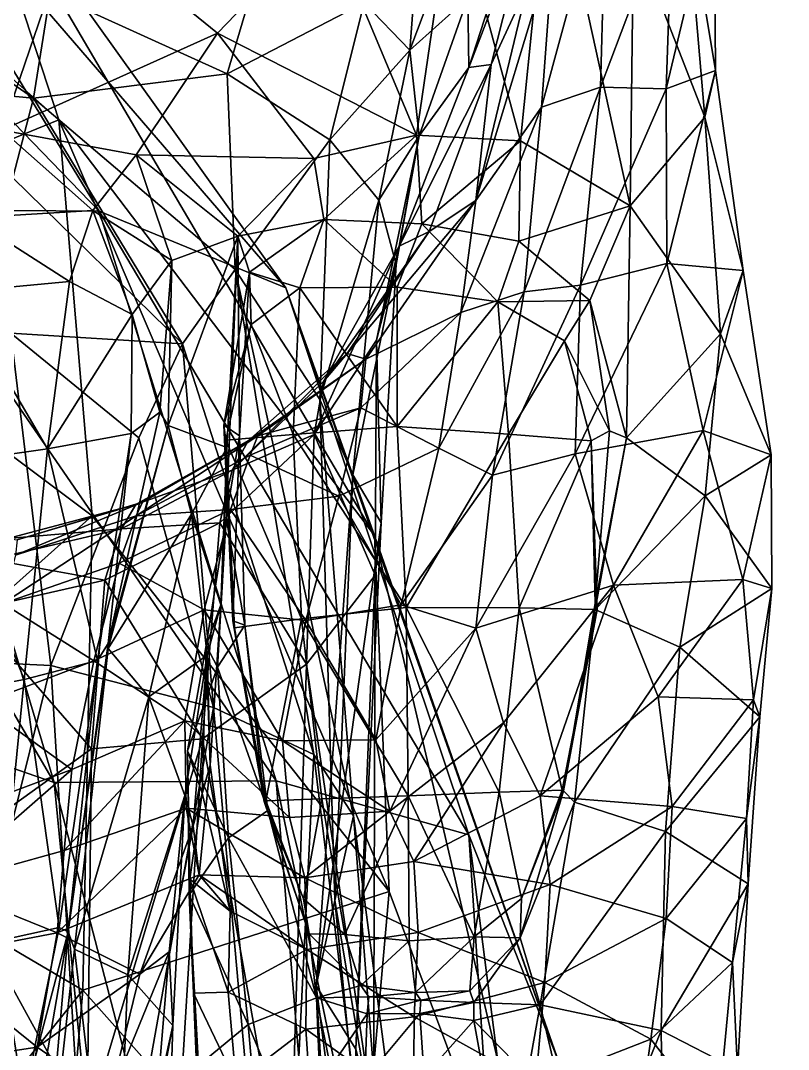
# Model space of a CAD drawing. Extents: x -76 to 76, y -20 to 79.
# Drawn here: x 4.61 to 6.332, y 9.809 to 12.114 of the extents above; entities that cross this region are included whole.
import ezdxf

# ---------------------------------------------------------------- set-up
doc = ezdxf.new("R2010")
doc.units = 0

msp = doc.modelspace()

# ---------------------------------------------------------------- linework, layer by layer
for points in [[(5.5015, 4.6628, 15.9428), (14.5979, 15.3396, 15.0549), (6.5255, 4.4391, 16.5001)], [(14.516, 15.2261, 15.678), (14.5979, 15.3396, 15.0549), (5.5015, 4.6628, 15.9428)], [(14.516, 15.2261, 15.678), (5.2328, 4.2839, 16.4915), (6.0051, 4.1148, 17.4842)], [(5.2328, 4.2839, 16.4915), (14.516, 15.2261, 15.678), (5.5015, 4.6628, 15.9428)], [(7.8867, 4.6127, 18.4768), (14.516, 15.2261, 15.678), (6.0051, 4.1148, 17.4842)], [(4.1353, 12.7555, 14.0405), (4.7867, 11.6867, 13.2646), (3.7264, 12.7841, 13.3779)], [(4.7867, 11.6867, 13.2646), (4.3019, 11.6909, 12.7872), (3.7264, 12.7841, 13.3779)], [(4.1353, 12.7555, 14.0405), (4.4946, 12.5074, 14.8461), (5.2051, 11.5149, 13.8989)], [(4.7867, 11.6867, 13.2646), (4.1353, 12.7555, 14.0405), (5.2051, 11.5149, 13.8989)], [(4.696, 11.8915, 15.8033), (4.4946, 12.5074, 14.8461), (3.8449, 12.6447, 16.4733)], [(4.696, 11.8915, 15.8033), (3.8449, 12.6447, 16.4733), (3.9784, 11.5983, 17.2399)], [(4.696, 11.8915, 15.8033), (5.4039, 10.9604, 14.8328), (4.4946, 12.5074, 14.8461)], [(5.4039, 10.9604, 14.8328), (5.2051, 11.5149, 13.8989), (4.4946, 12.5074, 14.8461)], [(5.5788, 12.4086, 0.2666), (5.7985, 12.5115, 0.397), (5.7312, 11.8448, 0.35)], [(5.7985, 12.5115, 0.397), (5.977, 11.6988, 0.4962), (5.7312, 11.8448, 0.35)], [(5.9841, 12.3087, 0.8799), (5.977, 11.6988, 0.4962), (5.7985, 12.5115, 0.397)], [(5.5137, 12.4531, 6.2016), (5.3806, 12.154, 6.383), (5.4829, 12.0477, 5.9059)], [(5.5988, 12.3558, 5.7877), (5.5137, 12.4531, 6.2016), (5.4829, 12.0477, 5.9059)], [(5.7777, 11.9204, 3.4922), (5.9235, 12.4558, 3.1557), (5.8049, 12.2835, 3.8063)], [(5.9235, 12.4558, 3.1557), (5.7777, 11.9204, 3.4922), (5.9104, 11.9649, 2.8816)], [(5.9235, 12.4558, 3.1557), (5.9104, 11.9649, 2.8816), (6.0726, 12.3947, 2.5719)], [(4.3969, 12.4169, 0.2616), (4.7319, 12.3456, 0.2793), (4.5692, 11.8684, 0.3577)], [(5.2963, 12.3398, 0.2697), (5.5788, 12.4086, 0.2666), (5.4978, 11.8574, 0.3351)], [(5.5788, 12.4086, 0.2666), (5.7312, 11.8448, 0.35), (5.4978, 11.8574, 0.3351)], [(6.1438, 11.8978, 1.082), (5.9841, 12.3087, 0.8799), (6.1004, 12.4131, 1.4718)], [(6.0573, 11.9611, 2.271), (6.1654, 12.4106, 2.0327), (6.0726, 12.3947, 2.5719)], [(6.1654, 12.4106, 2.0327), (6.0573, 11.9611, 2.271), (6.168, 12.0024, 1.6698)], [(6.1438, 11.8978, 1.082), (6.1004, 12.4131, 1.4718), (6.168, 12.0024, 1.6698)], [(6.1654, 12.4106, 2.0327), (6.168, 12.0024, 1.6698), (6.1004, 12.4131, 1.4718)], [(5.6655, 12.016, 4.6325), (5.7575, 12.3815, 4.8169), (5.6152, 12.0087, 4.9421)], [(5.7575, 12.3815, 4.8169), (5.7029, 12.2792, 5.0001), (5.6152, 12.0087, 4.9421)], [(5.6655, 12.016, 4.6325), (5.7467, 12.1919, 4.3758), (5.7575, 12.3815, 4.8169)], [(6.0573, 11.9611, 2.271), (6.0726, 12.3947, 2.5719), (5.9104, 11.9649, 2.8816)], [(4.7319, 12.3456, 0.2793), (5.0518, 12.086, 0.3341), (4.5692, 11.8684, 0.3577)], [(5.0518, 12.086, 0.3341), (4.7319, 12.3456, 0.2793), (5.2963, 12.3398, 0.2697)], [(5.0518, 12.086, 0.3341), (5.2963, 12.3398, 0.2697), (5.4978, 11.8574, 0.3351)], [(5.6128, 12.1648, 5.3475), (5.5988, 12.3558, 5.7877), (5.4829, 12.0477, 5.9059)], [(4.6763, 12.1753, 7.2957), (5.0736, 11.9947, 6.9144), (5.168, 12.3159, 6.8857)], [(5.3806, 12.154, 6.383), (5.168, 12.3159, 6.8857), (5.0736, 11.9947, 6.9144)], [(5.9841, 12.3087, 0.8799), (6.1438, 11.8978, 1.082), (5.977, 11.6988, 0.4962)], [(5.6128, 12.1648, 5.3475), (5.6152, 12.0087, 4.9421), (5.7029, 12.2792, 5.0001)], [(5.7777, 11.9204, 3.4922), (5.8049, 12.2835, 3.8063), (5.6306, 11.7111, 4.1198)], [(5.7467, 12.1919, 4.3758), (5.6306, 11.7111, 4.1198), (5.8049, 12.2835, 3.8063)], [(4.1984, 12.2455, 7.4677), (4.178, 11.9827, 7.5447), (4.639, 11.9406, 7.3735)], [(4.6763, 12.1753, 7.2957), (4.1984, 12.2455, 7.4677), (4.639, 11.9406, 7.3735)], [(4.6763, 12.1753, 7.2957), (4.639, 11.9406, 7.3735), (5.0736, 11.9947, 6.9144)], [(5.7467, 12.1919, 4.3758), (5.6655, 12.016, 4.6325), (5.6306, 11.7111, 4.1198)], [(5.3033, 11.847, 6.4456), (5.3806, 12.154, 6.383), (5.0736, 11.9947, 6.9144)], [(5.3806, 12.154, 6.383), (5.3033, 11.847, 6.4456), (5.4829, 12.0477, 5.9059)], [(5.5039, 11.8557, 5.4019), (5.6128, 12.1648, 5.3475), (5.4829, 12.0477, 5.9059)], [(5.6128, 12.1648, 5.3475), (5.5039, 11.8557, 5.4019), (5.6152, 12.0087, 4.9421)], [(5.0518, 12.086, 0.3341), (4.8692, 11.8135, 0.3826), (4.5692, 11.8684, 0.3577)], [(5.0518, 12.086, 0.3341), (5.2675, 11.8047, 0.3607), (4.8692, 11.8135, 0.3826)], [(5.2675, 11.8047, 0.3607), (5.0518, 12.086, 0.3341), (5.4978, 11.8574, 0.3351)], [(5.3033, 11.847, 6.4456), (5.4136, 11.7115, 5.9448), (5.4829, 12.0477, 5.9059)], [(5.5039, 11.8557, 5.4019), (5.4829, 12.0477, 5.9059), (5.4136, 11.7115, 5.9448)], [(5.6655, 12.016, 4.6325), (5.6152, 12.0087, 4.9421), (5.4592, 11.6089, 4.8632)], [(5.5264, 11.6418, 4.4851), (5.6655, 12.016, 4.6325), (5.4592, 11.6089, 4.8632)], [(5.6655, 12.016, 4.6325), (5.5264, 11.6418, 4.4851), (5.6306, 11.7111, 4.1198)], [(4.639, 11.9406, 7.3735), (5.0916, 11.5567, 6.9689), (5.0736, 11.9947, 6.9144)], [(5.3033, 11.847, 6.4456), (5.0736, 11.9947, 6.9144), (5.0916, 11.5567, 6.9689)], [(5.5039, 11.8557, 5.4019), (5.4592, 11.6089, 4.8632), (5.6152, 12.0087, 4.9421)], [(6.0573, 11.9611, 2.271), (6.059, 11.5697, 1.9714), (6.168, 12.0024, 1.6698)], [(6.2304, 11.5538, 1.3592), (6.168, 12.0024, 1.6698), (6.059, 11.5697, 1.9714)], [(6.2304, 11.5538, 1.3592), (6.1438, 11.8978, 1.082), (6.168, 12.0024, 1.6698)], [(4.5928, 11.762, 7.517), (4.639, 11.9406, 7.3735), (4.178, 11.9827, 7.5447)], [(5.7777, 11.9204, 3.4922), (5.7393, 11.5066, 3.1871), (5.9104, 11.9649, 2.8816)], [(5.8653, 11.5215, 2.5844), (5.9104, 11.9649, 2.8816), (5.7393, 11.5066, 3.1871)], [(5.8653, 11.5215, 2.5844), (6.0573, 11.9611, 2.271), (5.9104, 11.9649, 2.8816)], [(6.0573, 11.9611, 2.271), (5.8653, 11.5215, 2.5844), (6.059, 11.5697, 1.9714)], [(4.5928, 11.762, 7.517), (4.9734, 11.3896, 7.2877), (4.639, 11.9406, 7.3735)], [(4.9734, 11.3896, 7.2877), (5.0916, 11.5567, 6.9689), (4.639, 11.9406, 7.3735)], [(5.7777, 11.9204, 3.4922), (5.597, 11.4603, 3.7013), (5.7393, 11.5066, 3.1871)], [(5.597, 11.4603, 3.7013), (5.7777, 11.9204, 3.4922), (5.6306, 11.7111, 4.1198)], [(6.1438, 11.8978, 1.082), (6.1791, 11.4124, 0.816), (5.977, 11.6988, 0.4962)], [(6.1438, 11.8978, 1.082), (6.2304, 11.5538, 1.3592), (6.1791, 11.4124, 0.816)], [(4.7707, 11.004, 16.619), (4.696, 11.8915, 15.8033), (3.9784, 11.5983, 17.2399)], [(4.696, 11.8915, 15.8033), (4.7707, 11.004, 16.619), (5.4365, 10.1622, 15.719)], [(5.4039, 10.9604, 14.8328), (4.696, 11.8915, 15.8033), (5.4365, 10.1622, 15.719)], [(4.7726, 11.6884, 0.3376), (4.4963, 11.6718, 0.3141), (4.5692, 11.8684, 0.3577)], [(4.8692, 11.8135, 0.3826), (4.7726, 11.6884, 0.3376), (4.5692, 11.8684, 0.3577)], [(5.2901, 11.6681, 0.2938), (5.2675, 11.8047, 0.3607), (5.4978, 11.8574, 0.3351)], [(5.5098, 11.6585, 0.2771), (5.2901, 11.6681, 0.2938), (5.4978, 11.8574, 0.3351)], [(5.4525, 11.5673, 5.4671), (5.408, 11.3978, 5.0564), (5.5039, 11.8557, 5.4019)], [(5.408, 11.3978, 5.0564), (5.4592, 11.6089, 4.8632), (5.5039, 11.8557, 5.4019)], [(5.4525, 11.5673, 5.4671), (5.5039, 11.8557, 5.4019), (5.4136, 11.7115, 5.9448)], [(5.5098, 11.6585, 0.2771), (5.4978, 11.8574, 0.3351), (5.7312, 11.8448, 0.35)], [(5.2815, 11.2654, 6.4153), (5.3033, 11.847, 6.4456), (5.0916, 11.5567, 6.9689)], [(5.3033, 11.847, 6.4456), (5.2815, 11.2654, 6.4153), (5.4136, 11.7115, 5.9448)], [(5.7273, 11.6197, 0.299), (5.5098, 11.6585, 0.2771), (5.7312, 11.8448, 0.35)], [(5.7273, 11.6197, 0.299), (5.7312, 11.8448, 0.35), (5.977, 11.6988, 0.4962)], [(4.7726, 11.6884, 0.3376), (4.8692, 11.8135, 0.3826), (4.9491, 11.5764, 0.3716)], [(4.8692, 11.8135, 0.3826), (5.0971, 11.631, 0.4453), (4.9491, 11.5764, 0.3716)], [(5.2675, 11.8047, 0.3607), (5.0971, 11.631, 0.4453), (4.8692, 11.8135, 0.3826)], [(5.2675, 11.8047, 0.3607), (5.2901, 11.6681, 0.2938), (5.0971, 11.631, 0.4453)], [(4.5928, 11.762, 7.517), (4.5888, 11.4135, 7.7073), (4.9734, 11.3896, 7.2877)], [(4.2849, 10.5451, 11.6275), (3.9039, 11.7425, 12.3241), (4.6854, 10.4067, 12.0177)], [(3.9039, 11.7425, 12.3241), (4.3019, 11.6909, 12.7872), (4.6854, 10.4067, 12.0177)], [(5.1833, 10.4102, 12.2619), (4.6854, 10.4067, 12.0177), (4.3019, 11.6909, 12.7872)], [(4.7867, 11.6867, 13.2646), (5.1833, 10.4102, 12.2619), (4.3019, 11.6909, 12.7872)], [(5.2815, 11.2654, 6.4153), (5.3554, 11.0963, 5.9404), (5.4136, 11.7115, 5.9448)], [(5.3422, 11.3684, 4.303), (5.384, 11.3554, 3.9745), (5.6306, 11.7111, 4.1198)], [(5.5264, 11.6418, 4.4851), (5.3422, 11.3684, 4.303), (5.6306, 11.7111, 4.1198)], [(5.4525, 11.5673, 5.4671), (5.4136, 11.7115, 5.9448), (5.3554, 11.0963, 5.9404)], [(5.597, 11.4603, 3.7013), (5.6306, 11.7111, 4.1198), (5.384, 11.3554, 3.9745)], [(5.8863, 11.4867, 0.3384), (5.7273, 11.6197, 0.299), (5.977, 11.6988, 0.4962)], [(5.8863, 11.4867, 0.3384), (5.977, 11.6988, 0.4962), (5.9682, 11.1793, 0.5115)], [(5.9682, 11.1793, 0.5115), (5.977, 11.6988, 0.4962), (6.1791, 11.4124, 0.816)], [(4.7203, 11.5292, 0.2772), (4.4643, 11.5055, 0.243), (4.4963, 11.6718, 0.3141)], [(4.7726, 11.6884, 0.3376), (4.7203, 11.5292, 0.2772), (4.4963, 11.6718, 0.3141)], [(4.7203, 11.5292, 0.2772), (4.7726, 11.6884, 0.3376), (4.8606, 11.4554, 0.3279)], [(4.7726, 11.6884, 0.3376), (4.9491, 11.5764, 0.3716), (4.8606, 11.4554, 0.3279)], [(5.1833, 10.4102, 12.2619), (4.7867, 11.6867, 13.2646), (5.615, 10.2898, 12.6647)], [(4.7867, 11.6867, 13.2646), (5.2051, 11.5149, 13.8989), (5.615, 10.2898, 12.6647)], [(5.2901, 11.6681, 0.2938), (5.1236, 11.5504, 0.3308), (5.0971, 11.631, 0.4453)], [(5.2901, 11.6681, 0.2938), (5.2361, 11.5156, 0.2175), (5.1236, 11.5504, 0.3308)], [(5.2361, 11.5156, 0.2175), (5.2901, 11.6681, 0.2938), (5.4546, 11.5164, 0.1955)], [(5.2901, 11.6681, 0.2938), (5.5098, 11.6585, 0.2771), (5.4546, 11.5164, 0.1955)], [(5.6805, 11.4837, 0.2191), (5.4546, 11.5164, 0.1955), (5.5098, 11.6585, 0.2771)], [(5.7273, 11.6197, 0.299), (5.6805, 11.4837, 0.2191), (5.5098, 11.6585, 0.2771)], [(4.9414, 11.2064, 0.5277), (5.0971, 11.631, 0.4453), (5.0723, 11.1575, 0.7396)], [(4.9491, 11.5764, 0.3716), (5.0971, 11.631, 0.4453), (4.9414, 11.2064, 0.5277)], [(5.0713, 11, 0.7376), (5.0723, 11.1575, 0.7396), (5.0971, 11.631, 0.4453)], [(5.1013, 11.1837, 0.5129), (5.0713, 11, 0.7376), (5.0971, 11.631, 0.4453)], [(5.1013, 11.1837, 0.5129), (5.0971, 11.631, 0.4453), (5.1236, 11.5504, 0.3308)], [(5.3422, 11.3684, 4.303), (5.5264, 11.6418, 4.4851), (5.2897, 11.3054, 4.5838)], [(5.5264, 11.6418, 4.4851), (5.4592, 11.6089, 4.8632), (5.2897, 11.3054, 4.5838)], [(5.7273, 11.6197, 0.299), (5.8863, 11.4867, 0.3384), (5.6805, 11.4837, 0.2191)], [(4.7707, 11.004, 16.619), (3.9784, 11.5983, 17.2399), (4.0443, 10.3559, 17.5687)], [(5.2682, 11.1863, 4.7564), (5.2897, 11.3054, 4.5838), (5.4592, 11.6089, 4.8632)], [(5.408, 11.3978, 5.0564), (5.2682, 11.1863, 4.7564), (5.4592, 11.6089, 4.8632)], [(4.9491, 11.5764, 0.3716), (4.9224, 11.2365, 0.4125), (4.8606, 11.4554, 0.3279)], [(4.9224, 11.2365, 0.4125), (4.9491, 11.5764, 0.3716), (4.9414, 11.2064, 0.5277)], [(4.9734, 11.3896, 7.2877), (5.2674, 10.4694, 7.1866), (5.0916, 11.5567, 6.9689)], [(5.0656, 11.2076, 0.3696), (5.1013, 11.1837, 0.5129), (5.1236, 11.5504, 0.3308)], [(5.0656, 11.2076, 0.3696), (5.1236, 11.5504, 0.3308), (5.1269, 11.4332, 0.2704)], [(5.2674, 10.4694, 7.1866), (5.3567, 10.3321, 6.7471), (5.0916, 11.5567, 6.9689)], [(5.2815, 11.2654, 6.4153), (5.0916, 11.5567, 6.9689), (5.3567, 10.3321, 6.7471)], [(5.2361, 11.5156, 0.2175), (5.1269, 11.4332, 0.2704), (5.1236, 11.5504, 0.3308)], [(5.4185, 10.9888, 5.5387), (5.4525, 11.5673, 5.4671), (5.3554, 11.0963, 5.9404)], [(5.4525, 11.5673, 5.4671), (5.4185, 10.9888, 5.5387), (5.408, 11.3978, 5.0564)], [(6.1403, 11.1955, 1.7315), (6.059, 11.5697, 1.9714), (5.8533, 11.1435, 2.3136)], [(5.8653, 11.5215, 2.5844), (5.8533, 11.1435, 2.3136), (6.059, 11.5697, 1.9714)], [(6.1403, 11.1955, 1.7315), (6.2304, 11.5538, 1.3592), (6.059, 11.5697, 1.9714)], [(6.2304, 11.5538, 1.3592), (6.1403, 11.1955, 1.7315), (6.2926, 11.1412, 1.1329)], [(6.2304, 11.5538, 1.3592), (6.2926, 11.1412, 1.1329), (6.1791, 11.4124, 0.816)], [(4.7203, 11.5292, 0.2772), (4.6705, 11.1546, 0.2794), (4.4643, 11.5055, 0.243)], [(4.6705, 11.1546, 0.2794), (4.7203, 11.5292, 0.2772), (4.8606, 11.4554, 0.3279)], [(4.6705, 11.1546, 0.2794), (4.4243, 11.1192, 0.2385), (4.4643, 11.5055, 0.243)], [(5.2361, 11.5156, 0.2175), (5.2216, 11.1864, 0.216), (5.1269, 11.4332, 0.2704)], [(5.8171, 9.7801, 13.5306), (5.615, 10.2898, 12.6647), (5.2051, 11.5149, 13.8989)], [(5.4039, 10.9604, 14.8328), (5.8171, 9.7801, 13.5306), (5.2051, 11.5149, 13.8989)], [(5.2216, 11.1864, 0.216), (5.2361, 11.5156, 0.2175), (5.4546, 11.2042, 0.1905)], [(5.2361, 11.5156, 0.2175), (5.4546, 11.5164, 0.1955), (5.4546, 11.2042, 0.1905)], [(5.4546, 11.2042, 0.1905), (5.4546, 11.5164, 0.1955), (5.6805, 11.4837, 0.2191)], [(5.6682, 11.0958, 2.8914), (5.7393, 11.5066, 3.1871), (5.5477, 11.1558, 3.3792)], [(5.597, 11.4603, 3.7013), (5.5477, 11.1558, 3.3792), (5.7393, 11.5066, 3.1871)], [(5.6682, 11.0958, 2.8914), (5.8653, 11.5215, 2.5844), (5.7393, 11.5066, 3.1871)], [(5.8653, 11.5215, 2.5844), (5.6682, 11.0958, 2.8914), (5.8533, 11.1435, 2.3136)], [(5.704, 11.1874, 0.2156), (5.4546, 11.2042, 0.1905), (5.6805, 11.4837, 0.2191)], [(5.8863, 11.4867, 0.3384), (5.8293, 11.3965, 0.2736), (5.6805, 11.4837, 0.2191)], [(5.704, 11.1874, 0.2156), (5.6805, 11.4837, 0.2191), (5.8293, 11.3965, 0.2736)], [(5.8863, 11.4867, 0.3384), (5.9303, 11.1949, 0.3739), (5.8293, 11.3965, 0.2736)], [(5.9303, 11.1949, 0.3739), (5.8863, 11.4867, 0.3384), (5.9682, 11.1793, 0.5115)], [(5.3733, 11.2462, 3.659), (5.597, 11.4603, 3.7013), (5.384, 11.3554, 3.9745)], [(5.597, 11.4603, 3.7013), (5.3733, 11.2462, 3.659), (5.5477, 11.1558, 3.3792)], [(4.8582, 11.189, 0.3464), (4.6705, 11.1546, 0.2794), (4.8606, 11.4554, 0.3279)], [(4.9224, 11.2365, 0.4125), (4.8582, 11.189, 0.3464), (4.8606, 11.4554, 0.3279)], [(4.6781, 10.6691, 7.9257), (4.5888, 11.4135, 7.7073), (4.2388, 10.6898, 8.1016)], [(4.5888, 11.4135, 7.7073), (4.6781, 10.6691, 7.9257), (4.8757, 11.1791, 7.5251)], [(4.5888, 11.4135, 7.7073), (4.8757, 11.1791, 7.5251), (4.9734, 11.3896, 7.2877)], [(5.0703, 11.1742, 0.2798), (5.0656, 11.2076, 0.3696), (5.1269, 11.4332, 0.2704)], [(5.2216, 11.1864, 0.216), (5.0703, 11.1742, 0.2798), (5.1269, 11.4332, 0.2704)], [(6.1447, 11.0493, 0.7088), (5.9682, 11.1793, 0.5115), (6.1791, 11.4124, 0.816)], [(6.1447, 11.0493, 0.7088), (6.1791, 11.4124, 0.816), (6.2926, 11.1412, 1.1329)], [(4.9734, 11.3896, 7.2877), (4.8757, 11.1791, 7.5251), (5.0426, 10.5749, 7.5937)], [(5.2674, 10.4694, 7.1866), (4.9734, 11.3896, 7.2877), (5.0426, 10.5749, 7.5937)], [(5.2682, 11.1863, 4.7564), (5.408, 11.3978, 5.0564), (5.4055, 10.8712, 5.1857)], [(5.4185, 10.9888, 5.5387), (5.4055, 10.8712, 5.1857), (5.408, 11.3978, 5.0564)], [(5.8895, 11.1723, 0.2804), (5.704, 11.1874, 0.2156), (5.8293, 11.3965, 0.2736)], [(5.9303, 11.1949, 0.3739), (5.8895, 11.1723, 0.2804), (5.8293, 11.3965, 0.2736)], [(5.3422, 11.3684, 4.303), (5.2897, 11.3054, 4.5838), (5.0844, 11.107, 4.4443)], [(5.1205, 11.1722, 4.1734), (5.3422, 11.3684, 4.303), (5.0844, 11.107, 4.4443)], [(5.3422, 11.3684, 4.303), (5.1205, 11.1722, 4.1734), (5.384, 11.3554, 3.9745)], [(5.1205, 11.1722, 4.1734), (5.1419, 11.1834, 3.8522), (5.384, 11.3554, 3.9745)], [(5.3733, 11.2462, 3.659), (5.384, 11.3554, 3.9745), (5.1419, 11.1834, 3.8522)], [(5.2897, 11.3054, 4.5838), (5.2682, 11.1863, 4.7564), (5.0844, 11.107, 4.4443)], [(5.3148, 10.1424, 6.3177), (5.2815, 11.2654, 6.4153), (5.3567, 10.3321, 6.7471)], [(5.2815, 11.2654, 6.4153), (5.3148, 10.1424, 6.3177), (5.3554, 11.0963, 5.9404)], [(4.9224, 11.2365, 0.4125), (4.9414, 11.2064, 0.5277), (4.8069, 10.7184, 0.4358)], [(4.9224, 11.2365, 0.4125), (4.8069, 10.7184, 0.4358), (4.8582, 11.189, 0.3464)], [(5.3733, 11.2462, 3.659), (5.1247, 11.14, 3.5695), (5.3239, 11.0485, 3.3488)], [(5.1247, 11.14, 3.5695), (5.3733, 11.2462, 3.659), (5.1419, 11.1834, 3.8522)], [(5.3733, 11.2462, 3.659), (5.3239, 11.0485, 3.3488), (5.5477, 11.1558, 3.3792)], [(4.9414, 11.2064, 0.5277), (4.9934, 11.0082, 0.7422), (4.8067, 10.7068, 0.5405)], [(4.9414, 11.2064, 0.5277), (4.8067, 10.7068, 0.5405), (4.8069, 10.7184, 0.4358)], [(4.9934, 11.0082, 0.7422), (4.9414, 11.2064, 0.5277), (5.0723, 11.1575, 0.7396)], [(5.0656, 11.2076, 0.3696), (5.0863, 10.769, 0.4041), (5.1013, 11.1837, 0.5129)], [(5.0656, 11.2076, 0.3696), (5.0703, 11.1742, 0.2798), (5.0863, 10.769, 0.4041)], [(4.6705, 11.1546, 0.2794), (4.8582, 11.189, 0.3464), (4.7828, 10.6799, 0.3701)], [(4.8069, 10.7184, 0.4358), (4.7828, 10.6799, 0.3701), (4.8582, 11.189, 0.3464)], [(4.8695, 11.004, 3.6367), (5.1247, 11.14, 3.5695), (5.1419, 11.1834, 3.8522)], [(4.884, 11.0348, 3.8846), (4.8695, 11.004, 3.6367), (5.1419, 11.1834, 3.8522)], [(4.884, 11.0348, 3.8846), (5.1419, 11.1834, 3.8522), (5.1205, 11.1722, 4.1734)], [(5.2682, 11.1863, 4.7564), (5.2512, 10.6718, 4.8568), (5.0572, 10.9885, 4.5763)], [(5.2682, 11.1863, 4.7564), (5.0572, 10.9885, 4.5763), (5.0844, 11.107, 4.4443)], [(5.2216, 11.1864, 0.216), (5.2403, 10.7737, 0.2524), (5.0703, 11.1742, 0.2798)], [(5.0713, 11, 0.7376), (5.1013, 11.1837, 0.5129), (5.1127, 10.7596, 0.5373)], [(5.0863, 10.769, 0.4041), (5.1127, 10.7596, 0.5373), (5.1013, 11.1837, 0.5129)], [(5.2216, 11.1864, 0.216), (5.4546, 11.2042, 0.1905), (5.4743, 10.7988, 0.2268)], [(5.2403, 10.7737, 0.2524), (5.2216, 11.1864, 0.216), (5.4743, 10.7988, 0.2268)], [(5.2512, 10.6718, 4.8568), (5.2682, 11.1863, 4.7564), (5.4055, 10.8712, 5.1857)], [(5.4546, 11.2042, 0.1905), (5.704, 11.1874, 0.2156), (5.4743, 10.7988, 0.2268)], [(5.704, 11.1874, 0.2156), (5.7282, 10.7985, 0.2506), (5.4743, 10.7988, 0.2268)], [(5.704, 11.1874, 0.2156), (5.8895, 11.1723, 0.2804), (5.7282, 10.7985, 0.2506)], [(5.9392, 10.849, 2.1186), (6.1403, 11.1955, 1.7315), (5.8533, 11.1435, 2.3136)], [(5.9303, 11.1949, 0.3739), (5.898, 10.8076, 0.4022), (5.8895, 11.1723, 0.2804)], [(5.9303, 11.1949, 0.3739), (5.9682, 11.1793, 0.5115), (5.898, 10.8076, 0.4022)], [(6.1403, 11.1955, 1.7315), (5.9392, 10.849, 2.1186), (6.2292, 10.8617, 1.5715)], [(6.1403, 11.1955, 1.7315), (6.2292, 10.8617, 1.5715), (6.2926, 11.1412, 1.1329)], [(4.6781, 10.6691, 7.9257), (5.0426, 10.5749, 7.5937), (4.8757, 11.1791, 7.5251)], [(4.8688, 11.0295, 4.1833), (4.884, 11.0348, 3.8846), (5.1205, 11.1722, 4.1734)], [(4.8688, 11.0295, 4.1833), (5.1205, 11.1722, 4.1734), (5.0844, 11.107, 4.4443)], [(5.0703, 11.1742, 0.2798), (5.0898, 10.7537, 0.3154), (5.0863, 10.769, 0.4041)], [(5.2403, 10.7737, 0.2524), (5.0898, 10.7537, 0.3154), (5.0703, 11.1742, 0.2798)], [(5.8895, 11.1723, 0.2804), (5.9025, 10.7943, 0.3127), (5.7282, 10.7985, 0.2506)], [(5.898, 10.8076, 0.4022), (5.9025, 10.7943, 0.3127), (5.8895, 11.1723, 0.2804)], [(5.9682, 11.1793, 0.5115), (5.8985, 10.7942, 0.5244), (5.898, 10.8076, 0.4022)], [(5.9682, 11.1793, 0.5115), (6.1447, 11.0493, 0.7088), (5.8985, 10.7942, 0.5244)], [(4.6705, 11.1546, 0.2794), (4.6186, 10.6377, 0.3019), (4.4243, 11.1192, 0.2385)], [(4.6186, 10.6377, 0.3019), (4.6705, 11.1546, 0.2794), (4.7828, 10.6799, 0.3701)], [(5.1247, 11.14, 3.5695), (4.8695, 11.004, 3.6367), (5.0808, 11.0182, 3.2882)], [(4.9934, 11.0082, 0.7422), (5.0723, 11.1575, 0.7396), (5.0594, 10.8047, 1.1105)], [(5.0723, 11.1575, 0.7396), (5.0713, 11, 0.7376), (5.0594, 10.8047, 1.1105)], [(5.1247, 11.14, 3.5695), (5.0808, 11.0182, 3.2882), (5.3239, 11.0485, 3.3488)], [(5.4638, 10.805, 3.0794), (5.5477, 11.1558, 3.3792), (5.3239, 11.0485, 3.3488)], [(5.4638, 10.805, 3.0794), (5.6682, 11.0958, 2.8914), (5.5477, 11.1558, 3.3792)], [(5.6682, 11.0958, 2.8914), (5.6306, 10.7523, 2.633), (5.8533, 11.1435, 2.3136)], [(5.9392, 10.849, 2.1186), (5.8533, 11.1435, 2.3136), (5.6306, 10.7523, 2.633)], [(6.2947, 10.8414, 1.023), (6.1447, 11.0493, 0.7088), (6.2926, 11.1412, 1.1329)], [(6.2947, 10.8414, 1.023), (6.2926, 11.1412, 1.1329), (6.2292, 10.8617, 1.5715)], [(4.6186, 10.6377, 0.3019), (4.388, 10.5936, 0.2609), (4.4243, 11.1192, 0.2385)], [(4.8364, 10.9754, 4.431), (5.0844, 11.107, 4.4443), (5.0572, 10.9885, 4.5763)], [(4.8364, 10.9754, 4.431), (4.8688, 11.0295, 4.1833), (5.0844, 11.107, 4.4443)], [(5.3148, 10.1424, 6.3177), (5.2728, 9.9512, 5.9291), (5.3554, 11.0963, 5.9404)], [(5.4185, 10.9888, 5.5387), (5.3554, 11.0963, 5.9404), (5.2728, 9.9512, 5.9291)], [(5.6682, 11.0958, 2.8914), (5.4638, 10.805, 3.0794), (5.6306, 10.7523, 2.633)], [(5.2499, 10.7699, 3.036), (5.3239, 11.0485, 3.3488), (5.0808, 11.0182, 3.2882)], [(5.2499, 10.7699, 3.036), (5.4638, 10.805, 3.0794), (5.3239, 11.0485, 3.3488)], [(6.1447, 11.0493, 0.7088), (6.088, 10.7101, 0.6846), (5.8985, 10.7942, 0.5244)], [(6.1447, 11.0493, 0.7088), (6.2947, 10.8414, 1.023), (6.088, 10.7101, 0.6846)], [(4.8688, 11.0295, 4.1833), (4.8364, 10.9754, 4.431), (4.5814, 10.9535, 4.2037)], [(4.8688, 11.0295, 4.1833), (4.5814, 10.9535, 4.2037), (4.6028, 10.9505, 3.9284)], [(4.8695, 11.004, 3.6367), (4.884, 11.0348, 3.8846), (4.5989, 10.9161, 3.7061)], [(4.884, 11.0348, 3.8846), (4.6028, 10.9505, 3.9284), (4.5989, 10.9161, 3.7061)], [(4.884, 11.0348, 3.8846), (4.8688, 11.0295, 4.1833), (4.6028, 10.9505, 3.9284)], [(4.7499, 9.9412, 17.0004), (4.7707, 11.004, 16.619), (4.0443, 10.3559, 17.5687)], [(4.8695, 11.004, 3.6367), (4.5989, 10.9161, 3.7061), (4.5711, 10.8077, 3.4829)], [(4.8312, 10.8984, 3.3901), (4.8695, 11.004, 3.6367), (4.5711, 10.8077, 3.4829)], [(4.7707, 11.004, 16.619), (4.7499, 9.9412, 17.0004), (5.4365, 10.1622, 15.719)], [(4.9934, 11.0082, 0.7422), (4.8982, 10.5988, 0.7255), (4.8067, 10.7068, 0.5405)], [(4.8695, 11.004, 3.6367), (4.8312, 10.8984, 3.3901), (5.0808, 11.0182, 3.2882)], [(5.0218, 10.7937, 2.9712), (5.0808, 11.0182, 3.2882), (4.8312, 10.8984, 3.3901)], [(4.9934, 11.0082, 0.7422), (5.0287, 10.6924, 1.1012), (4.8982, 10.5988, 0.7255)], [(5.0287, 10.6924, 1.1012), (4.9934, 11.0082, 0.7422), (5.0594, 10.8047, 1.1105)], [(5.0218, 10.7937, 2.9712), (5.2499, 10.7699, 3.036), (5.0808, 11.0182, 3.2882)], [(5.0713, 11, 0.7376), (5.0521, 10.6652, 0.7337), (5.0263, 10.7139, 1.0968)], [(5.0713, 11, 0.7376), (5.0263, 10.7139, 1.0968), (5.0594, 10.8047, 1.1105)], [(5.0521, 10.6652, 0.7337), (5.0713, 11, 0.7376), (5.1127, 10.7596, 0.5373)], [(4.8364, 10.9754, 4.431), (4.7993, 10.86, 4.5253), (4.5437, 10.9067, 4.429)], [(4.8364, 10.9754, 4.431), (4.5437, 10.9067, 4.429), (4.5814, 10.9535, 4.2037)], [(4.7993, 10.86, 4.5253), (4.8364, 10.9754, 4.431), (5.0572, 10.9885, 4.5763)], [(4.7993, 10.86, 4.5253), (5.0572, 10.9885, 4.5763), (5.0183, 10.5044, 4.617)], [(5.2512, 10.6718, 4.8568), (5.0183, 10.5044, 4.617), (5.0572, 10.9885, 4.5763)], [(5.3617, 9.8093, 5.6121), (5.4185, 10.9888, 5.5387), (5.2728, 9.9512, 5.9291)], [(5.4185, 10.9888, 5.5387), (5.3617, 9.8093, 5.6121), (5.4055, 10.8712, 5.1857)], [(5.8171, 9.7801, 13.5306), (5.4039, 10.9604, 14.8328), (5.8521, 9.0509, 14.4712)], [(5.4039, 10.9604, 14.8328), (5.4365, 10.1622, 15.719), (5.8521, 9.0509, 14.4712)], [(4.7993, 10.86, 4.5253), (4.4987, 10.7919, 4.5015), (4.5437, 10.9067, 4.429)], [(4.7746, 10.6796, 3.0951), (4.8312, 10.8984, 3.3901), (4.5711, 10.8077, 3.4829)], [(4.7746, 10.6796, 3.0951), (5.0218, 10.7937, 2.9712), (4.8312, 10.8984, 3.3901)], [(4.7993, 10.86, 4.5253), (4.7695, 10.4822, 4.5312), (4.4987, 10.7919, 4.5015)], [(4.7695, 10.4822, 4.5312), (4.7993, 10.86, 4.5253), (5.0183, 10.5044, 4.617)], [(5.2512, 10.6718, 4.8568), (5.4055, 10.8712, 5.1857), (5.4016, 9.6539, 5.2988)], [(5.3617, 9.8093, 5.6121), (5.4016, 9.6539, 5.2988), (5.4055, 10.8712, 5.1857)], [(5.9392, 10.849, 2.1186), (6.0396, 10.5986, 2.0089), (6.2292, 10.8617, 1.5715)], [(6.2535, 10.5918, 1.5118), (6.2292, 10.8617, 1.5715), (6.0396, 10.5986, 2.0089)], [(6.2535, 10.5918, 1.5118), (6.2947, 10.8414, 1.023), (6.2292, 10.8617, 1.5715)], [(5.6928, 10.5403, 2.44), (5.9392, 10.849, 2.1186), (5.6306, 10.7523, 2.633)], [(5.6928, 10.5403, 2.44), (5.7749, 10.3766, 2.322), (5.9392, 10.849, 2.1186)], [(5.7749, 10.3766, 2.322), (6.0396, 10.5986, 2.0089), (5.9392, 10.849, 2.1186)], [(6.2947, 10.8414, 1.023), (6.2673, 10.5543, 0.9761), (6.088, 10.7101, 0.6846)], [(6.2947, 10.8414, 1.023), (6.2535, 10.5918, 1.5118), (6.2673, 10.5543, 0.9761)], [(4.7695, 10.4822, 4.5312), (4.4309, 10.2396, 4.4965), (4.4987, 10.7919, 4.5015)], [(4.5208, 10.5829, 3.2046), (4.7746, 10.6796, 3.0951), (4.5711, 10.8077, 3.4829)], [(5.0218, 10.7937, 2.9712), (4.7746, 10.6796, 3.0951), (4.9784, 10.5447, 2.684)], [(5.0218, 10.7937, 2.9712), (4.9784, 10.5447, 2.684), (5.1976, 10.5, 2.7607)], [(5.2499, 10.7699, 3.036), (5.0218, 10.7937, 2.9712), (5.1976, 10.5, 2.7607)], [(5.0351, 10.4456, 1.6526), (5.0594, 10.8047, 1.1105), (5.0263, 10.7139, 1.0968)], [(5.0287, 10.6924, 1.1012), (5.0594, 10.8047, 1.1105), (5.0351, 10.4456, 1.6526)], [(5.2403, 10.7737, 0.2524), (5.4743, 10.7988, 0.2268), (5.4788, 10.377, 0.2694)], [(5.4638, 10.805, 3.0794), (5.2499, 10.7699, 3.036), (5.4068, 10.5023, 2.819)], [(5.4638, 10.805, 3.0794), (5.4068, 10.5023, 2.819), (5.6306, 10.7523, 2.633)], [(5.6833, 10.3849, 0.286), (5.4788, 10.377, 0.2694), (5.4743, 10.7988, 0.2268)], [(5.7282, 10.7985, 0.2506), (5.6833, 10.3849, 0.286), (5.4743, 10.7988, 0.2268)], [(5.6833, 10.3849, 0.286), (5.7282, 10.7985, 0.2506), (5.8245, 10.3899, 0.337)], [(5.7282, 10.7985, 0.2506), (5.9025, 10.7943, 0.3127), (5.8245, 10.3899, 0.337)], [(5.8276, 10.3882, 0.42), (5.8245, 10.3899, 0.337), (5.9025, 10.7943, 0.3127)], [(5.8276, 10.3882, 0.42), (5.898, 10.8076, 0.4022), (5.8985, 10.7942, 0.5244)], [(5.898, 10.8076, 0.4022), (5.8276, 10.3882, 0.42), (5.9025, 10.7943, 0.3127)], [(5.8518, 10.3628, 0.5314), (5.8276, 10.3882, 0.42), (5.8985, 10.7942, 0.5244)], [(5.8518, 10.3628, 0.5314), (5.8985, 10.7942, 0.5244), (6.088, 10.7101, 0.6846)], [(5.156, 10.3645, 0.4283), (5.0863, 10.769, 0.4041), (5.0898, 10.7537, 0.3154)], [(5.0863, 10.769, 0.4041), (5.156, 10.3645, 0.4283), (5.1127, 10.7596, 0.5373)], [(5.1598, 10.3658, 0.3436), (5.0898, 10.7537, 0.3154), (5.2403, 10.7737, 0.2524)], [(5.2859, 10.3703, 0.2896), (5.1598, 10.3658, 0.3436), (5.2403, 10.7737, 0.2524)], [(5.2499, 10.7699, 3.036), (5.1976, 10.5, 2.7607), (5.4068, 10.5023, 2.819)], [(5.2859, 10.3703, 0.2896), (5.2403, 10.7737, 0.2524), (5.4788, 10.377, 0.2694)], [(5.0521, 10.6652, 0.7337), (5.1127, 10.7596, 0.5373), (5.1647, 10.3443, 0.5527)], [(5.1598, 10.3658, 0.3436), (5.156, 10.3645, 0.4283), (5.0898, 10.7537, 0.3154)], [(5.156, 10.3645, 0.4283), (5.1647, 10.3443, 0.5527), (5.1127, 10.7596, 0.5373)], [(5.6306, 10.7523, 2.633), (5.4068, 10.5023, 2.819), (5.4383, 10.3424, 2.615)], [(5.6928, 10.5403, 2.44), (5.6306, 10.7523, 2.633), (5.4383, 10.3424, 2.615)], [(4.7168, 10.0718, 0.4172), (4.8069, 10.7184, 0.4358), (4.8067, 10.7068, 0.5405)], [(4.8069, 10.7184, 0.4358), (4.7168, 10.0718, 0.4172), (4.7828, 10.6799, 0.3701)], [(4.731, 10.0331, 0.5107), (4.7168, 10.0718, 0.4172), (4.8067, 10.7068, 0.5405)], [(4.731, 10.0331, 0.5107), (4.8067, 10.7068, 0.5405), (4.8982, 10.5988, 0.7255)], [(5.0172, 10.383, 1.6439), (5.0263, 10.7139, 1.0968), (4.9843, 10.478, 1.0684)], [(5.0521, 10.6652, 0.7337), (4.9843, 10.478, 1.0684), (5.0263, 10.7139, 1.0968)], [(5.0172, 10.383, 1.6439), (5.0351, 10.4456, 1.6526), (5.0263, 10.7139, 1.0968)], [(6.0563, 10.2967, 0.6677), (5.8518, 10.3628, 0.5314), (6.088, 10.7101, 0.6846)], [(6.0563, 10.2967, 0.6677), (6.088, 10.7101, 0.6846), (6.2673, 10.5543, 0.9761)], [(4.6781, 10.6691, 7.9257), (4.2388, 10.6898, 8.1016), (4.3018, 9.1424, 8.4618)], [(4.7746, 10.6796, 3.0951), (4.5208, 10.5829, 3.2046), (4.725, 10.4356, 2.8148)], [(4.6186, 10.6377, 0.3019), (4.7828, 10.6799, 0.3701), (4.6967, 10.0816, 0.3582)], [(4.7168, 10.0718, 0.4172), (4.6967, 10.0816, 0.3582), (4.7828, 10.6799, 0.3701)], [(4.7746, 10.6796, 3.0951), (4.725, 10.4356, 2.8148), (4.9784, 10.5447, 2.684)], [(5.0287, 10.6924, 1.1012), (4.9782, 10.3779, 1.0615), (4.8982, 10.5988, 0.7255)], [(5.0287, 10.6924, 1.1012), (4.9974, 10.3094, 1.6502), (4.9782, 10.3779, 1.0615)], [(4.9974, 10.3094, 1.6502), (5.0287, 10.6924, 1.1012), (5.0351, 10.4456, 1.6526)], [(4.7761, 9.0815, 8.2782), (4.6781, 10.6691, 7.9257), (4.3018, 9.1424, 8.4618)], [(4.6781, 10.6691, 7.9257), (4.7761, 9.0815, 8.2782), (5.0426, 10.5749, 7.5937)], [(5.0521, 10.6652, 0.7337), (5.0763, 10.2828, 0.7258), (4.9843, 10.478, 1.0684)], [(5.2512, 10.6718, 4.8568), (5.2122, 9.4224, 4.9211), (5.0183, 10.5044, 4.617)], [(5.0763, 10.2828, 0.7258), (5.0521, 10.6652, 0.7337), (5.1647, 10.3443, 0.5527)], [(5.2122, 9.4224, 4.9211), (5.2512, 10.6718, 4.8568), (5.4016, 9.6539, 5.2988)], [(4.6186, 10.6377, 0.3019), (4.5598, 10.0518, 0.3024), (4.388, 10.5936, 0.2609)], [(4.5598, 10.0518, 0.3024), (4.6186, 10.6377, 0.3019), (4.6967, 10.0816, 0.3582)], [(4.5208, 10.5829, 3.2046), (4.4669, 10.3398, 2.9294), (4.725, 10.4356, 2.8148)], [(4.8504, 9.976, 0.67), (4.731, 10.0331, 0.5107), (4.8982, 10.5988, 0.7255)], [(4.8504, 9.976, 0.67), (4.8982, 10.5988, 0.7255), (4.9782, 10.3779, 1.0615)], [(6.071, 10.3533, 1.994), (6.0396, 10.5986, 2.0089), (5.7749, 10.3766, 2.322)], [(6.071, 10.3533, 1.994), (6.2535, 10.5918, 1.5118), (6.0396, 10.5986, 2.0089)], [(6.2535, 10.5918, 1.5118), (6.071, 10.3533, 1.994), (6.2376, 10.3258, 1.4922)], [(6.2535, 10.5918, 1.5118), (6.2376, 10.3258, 1.4922), (6.2673, 10.5543, 0.9761)], [(4.7761, 9.0815, 8.2782), (5.1904, 8.9182, 7.9144), (5.0426, 10.5749, 7.5937)], [(5.2674, 10.4694, 7.1866), (5.0426, 10.5749, 7.5937), (5.1904, 8.9182, 7.9144)], [(4.2849, 10.5451, 11.6275), (4.6854, 10.4067, 12.0177), (4.9584, 7.6259, 10.0732)], [(4.5456, 7.7664, 9.8759), (4.2849, 10.5451, 11.6275), (4.9584, 7.6259, 10.0732)], [(4.7077, 10.2546, 2.6117), (4.9815, 10.3492, 2.4923), (4.9784, 10.5447, 2.684)], [(4.725, 10.4356, 2.8148), (4.7077, 10.2546, 2.6117), (4.9784, 10.5447, 2.684)], [(5.2131, 10.3286, 2.563), (5.1976, 10.5, 2.7607), (4.9784, 10.5447, 2.684)], [(4.9815, 10.3492, 2.4923), (5.2131, 10.3286, 2.563), (4.9784, 10.5447, 2.684)], [(5.6928, 10.5403, 2.44), (5.4383, 10.3424, 2.615), (5.492, 10.2301, 2.4769)], [(5.7749, 10.3766, 2.322), (5.6928, 10.5403, 2.44), (5.492, 10.2301, 2.4769)], [(6.2411, 10.18, 0.9383), (6.0563, 10.2967, 0.6677), (6.2673, 10.5543, 0.9761)], [(6.2411, 10.18, 0.9383), (6.2673, 10.5543, 0.9761), (6.2376, 10.3258, 1.4922)], [(4.7593, 9.6411, 4.5134), (4.7695, 10.4822, 4.5312), (5.0183, 10.5044, 4.617)], [(4.9469, 9.3422, 4.6143), (4.7593, 9.6411, 4.5134), (5.0183, 10.5044, 4.617)], [(5.2122, 9.4224, 4.9211), (4.9469, 9.3422, 4.6143), (5.0183, 10.5044, 4.617)], [(5.4383, 10.3424, 2.615), (5.4068, 10.5023, 2.819), (5.1976, 10.5, 2.7607)], [(5.2131, 10.3286, 2.563), (5.4383, 10.3424, 2.615), (5.1976, 10.5, 2.7607)], [(4.7695, 10.4822, 4.5312), (4.7593, 9.6411, 4.5134), (4.4309, 10.2396, 4.4965)], [(5.0763, 10.2828, 0.7258), (4.9883, 10.1547, 1.0334), (4.9843, 10.478, 1.0684)], [(4.9896, 10.19, 1.6161), (4.9843, 10.478, 1.0684), (4.9883, 10.1547, 1.0334)], [(4.9896, 10.19, 1.6161), (5.0172, 10.383, 1.6439), (4.9843, 10.478, 1.0684)], [(5.4884, 8.6621, 7.3912), (5.2674, 10.4694, 7.1866), (5.1904, 8.9182, 7.9144)], [(5.2674, 10.4694, 7.1866), (5.4884, 8.6621, 7.3912), (5.3567, 10.3321, 6.7471)], [(4.9974, 10.3094, 1.6502), (5.0351, 10.4456, 1.6526), (5.0105, 10.1996, 2.2532)], [(5.0804, 10.1187, 2.1502), (5.0105, 10.1996, 2.2532), (5.0351, 10.4456, 1.6526)], [(5.0172, 10.383, 1.6439), (5.0804, 10.1187, 2.1502), (5.0351, 10.4456, 1.6526)], [(4.7077, 10.2546, 2.6117), (4.725, 10.4356, 2.8148), (4.4281, 10.1766, 2.7158)], [(4.725, 10.4356, 2.8148), (4.4669, 10.3398, 2.9294), (4.4281, 10.1766, 2.7158)], [(5.1833, 10.4102, 12.2619), (5.4131, 7.6028, 10.0869), (4.6854, 10.4067, 12.0177)], [(5.4131, 7.6028, 10.0869), (4.9584, 7.6259, 10.0732), (4.6854, 10.4067, 12.0177)], [(5.1833, 10.4102, 12.2619), (5.615, 10.2898, 12.6647), (5.8057, 7.4012, 10.203)], [(5.4131, 7.6028, 10.0869), (5.1833, 10.4102, 12.2619), (5.8057, 7.4012, 10.203)], [(4.9519, 9.862, 0.9838), (4.8504, 9.976, 0.67), (4.9782, 10.3779, 1.0615)], [(4.9974, 10.3094, 1.6502), (4.9434, 10.0275, 1.619), (4.9782, 10.3779, 1.0615)], [(4.9519, 9.862, 0.9838), (4.9782, 10.3779, 1.0615), (4.9434, 10.0275, 1.619)], [(5.0172, 10.383, 1.6439), (4.9896, 10.19, 1.6161), (5.0804, 10.1187, 2.1502)], [(5.2859, 10.3703, 0.2896), (5.4788, 10.377, 0.2694), (5.3372, 10.0664, 0.3427)], [(5.4788, 10.377, 0.2694), (5.4814, 10.052, 0.3284), (5.3372, 10.0664, 0.3427)], [(5.6833, 10.3849, 0.286), (5.6271, 10.0606, 0.3371), (5.4788, 10.377, 0.2694)], [(5.6271, 10.0606, 0.3371), (5.4814, 10.052, 0.3284), (5.4788, 10.377, 0.2694)], [(5.7974, 10.1785, 2.2886), (5.7749, 10.3766, 2.322), (5.492, 10.2301, 2.4769)], [(5.6271, 10.0606, 0.3371), (5.6833, 10.3849, 0.286), (5.7333, 10.147, 0.3639)], [(5.6833, 10.3849, 0.286), (5.8245, 10.3899, 0.337), (5.7333, 10.147, 0.3639)], [(5.8276, 10.3882, 0.42), (5.8518, 10.3628, 0.5314), (5.7303, 10.0585, 0.426)], [(5.8276, 10.3882, 0.42), (5.7303, 10.0585, 0.426), (5.7333, 10.147, 0.3639)], [(5.8245, 10.3899, 0.337), (5.8276, 10.3882, 0.42), (5.7333, 10.147, 0.3639)], [(5.7974, 10.1785, 2.2886), (6.071, 10.3533, 1.994), (5.7749, 10.3766, 2.322)], [(4.7499, 9.9412, 17.0004), (4.0443, 10.3559, 17.5687), (4.0522, 9.0715, 17.5236)], [(5.156, 10.3645, 0.4283), (5.1598, 10.3658, 0.3436), (5.2447, 10.1458, 0.3723)], [(5.156, 10.3645, 0.4283), (5.2574, 10.0676, 0.4374), (5.1647, 10.3443, 0.5527)], [(5.2574, 10.0676, 0.4374), (5.156, 10.3645, 0.4283), (5.2447, 10.1458, 0.3723)], [(5.1598, 10.3658, 0.3436), (5.2859, 10.3703, 0.2896), (5.2447, 10.1458, 0.3723)], [(5.2859, 10.3703, 0.2896), (5.3372, 10.0664, 0.3427), (5.2447, 10.1458, 0.3723)], [(5.8518, 10.3628, 0.5314), (5.7753, 9.9083, 0.5151), (5.7303, 10.0585, 0.426)], [(5.8518, 10.3628, 0.5314), (6.0563, 10.2967, 0.6677), (5.7753, 9.9083, 0.5151)], [(6.071, 10.3533, 1.994), (5.7974, 10.1785, 2.2886), (6.0575, 10.1017, 2.0016)], [(6.071, 10.3533, 1.994), (6.0575, 10.1017, 2.0016), (6.2376, 10.3258, 1.4922)], [(4.7077, 10.2546, 2.6117), (4.6921, 10.0696, 2.4789), (4.9815, 10.3492, 2.4923)], [(4.6921, 10.0696, 2.4789), (5.0105, 10.1996, 2.2532), (4.9815, 10.3492, 2.4923)], [(5.2131, 10.3286, 2.563), (4.9815, 10.3492, 2.4923), (5.2476, 10.1934, 2.4395)], [(4.9815, 10.3492, 2.4923), (5.0105, 10.1996, 2.2532), (5.2476, 10.1934, 2.4395)], [(5.0763, 10.2828, 0.7258), (5.1647, 10.3443, 0.5527), (5.2738, 9.924, 0.5352)], [(5.2574, 10.0676, 0.4374), (5.2738, 9.924, 0.5352), (5.1647, 10.3443, 0.5527)], [(5.2131, 10.3286, 2.563), (5.2476, 10.1934, 2.4395), (5.4383, 10.3424, 2.615)], [(5.2476, 10.1934, 2.4395), (5.492, 10.2301, 2.4769), (5.4383, 10.3424, 2.615)], [(5.3148, 10.1424, 6.3177), (5.3567, 10.3321, 6.7471), (5.6186, 8.3346, 6.8831)], [(5.4884, 8.6621, 7.3912), (5.6186, 8.3346, 6.8831), (5.3567, 10.3321, 6.7471)], [(4.9974, 10.3094, 1.6502), (4.8777, 9.9772, 2.1619), (4.9434, 10.0275, 1.619)], [(4.8777, 9.9772, 2.1619), (4.9974, 10.3094, 1.6502), (5.0105, 10.1996, 2.2532)], [(6.2061, 10.0034, 1.4529), (6.2376, 10.3258, 1.4922), (6.0575, 10.1017, 2.0016)], [(6.2061, 10.0034, 1.4529), (6.2411, 10.18, 0.9383), (6.2376, 10.3258, 1.4922)], [(5.0763, 10.2828, 0.7258), (5.1202, 9.8644, 0.705), (4.9883, 10.1547, 1.0334)], [(5.1202, 9.8644, 0.705), (5.0763, 10.2828, 0.7258), (5.2738, 9.924, 0.5352)], [(5.8171, 9.7801, 13.5306), (6.0258, 7.0804, 11.0522), (5.615, 10.2898, 12.6647)], [(6.0258, 7.0804, 11.0522), (5.8057, 7.4012, 10.203), (5.615, 10.2898, 12.6647)], [(6.0563, 10.2967, 0.6677), (6.0459, 9.851, 0.6481), (5.7753, 9.9083, 0.5151)], [(6.0563, 10.2967, 0.6677), (6.2411, 10.18, 0.9383), (6.0459, 9.851, 0.6481)], [(4.7077, 10.2546, 2.6117), (4.4281, 10.1766, 2.7158), (4.6921, 10.0696, 2.4789)], [(4.7593, 9.6411, 4.5134), (4.5706, 9.072, 4.4883), (4.4309, 10.2396, 4.4965)], [(5.5015, 10.0704, 2.4138), (5.492, 10.2301, 2.4769), (5.2476, 10.1934, 2.4395)], [(5.5015, 10.0704, 2.4138), (5.7974, 10.1785, 2.2886), (5.492, 10.2301, 2.4769)], [(4.8777, 9.9772, 2.1619), (5.0105, 10.1996, 2.2532), (4.6921, 10.0696, 2.4789)], [(5.2521, 10.0325, 2.3872), (5.2476, 10.1934, 2.4395), (5.0105, 10.1996, 2.2532)], [(5.0804, 10.1187, 2.1502), (5.2521, 10.0325, 2.3872), (5.0105, 10.1996, 2.2532)], [(5.2521, 10.0325, 2.3872), (5.5015, 10.0704, 2.4138), (5.2476, 10.1934, 2.4395)], [(4.4281, 10.1766, 2.7158), (4.3989, 10.014, 2.5606), (4.6921, 10.0696, 2.4789)], [(4.998, 9.9347, 1.5614), (4.9896, 10.19, 1.6161), (4.9883, 10.1547, 1.0334)], [(4.9896, 10.19, 1.6161), (4.998, 9.9347, 1.5614), (5.0754, 9.9368, 2.1261)], [(4.9896, 10.19, 1.6161), (5.0754, 9.9368, 2.1261), (5.0804, 10.1187, 2.1502)], [(5.7974, 10.1785, 2.2886), (5.5015, 10.0704, 2.4138), (5.7856, 9.9588, 2.2726)], [(5.7974, 10.1785, 2.2886), (5.7856, 9.9588, 2.2726), (6.0575, 10.1017, 2.0016)], [(6.2411, 10.18, 0.9383), (6.2176, 9.7628, 0.8963), (6.0459, 9.851, 0.6481)], [(6.2411, 10.18, 0.9383), (6.2061, 10.0034, 1.4529), (6.2176, 9.7628, 0.8963)], [(4.7499, 9.9412, 17.0004), (5.3564, 9.2594, 16.2104), (5.4365, 10.1622, 15.719)], [(4.998, 9.9347, 1.5614), (4.9883, 10.1547, 1.0334), (5.0092, 9.773, 0.9818)], [(5.1202, 9.8644, 0.705), (5.0092, 9.773, 0.9818), (4.9883, 10.1547, 1.0334)], [(5.2574, 10.0676, 0.4374), (5.2447, 10.1458, 0.3723), (5.3372, 10.0664, 0.3427)], [(5.8521, 9.0509, 14.4712), (5.4365, 10.1622, 15.719), (5.3564, 9.2594, 16.2104)], [(5.6271, 10.0606, 0.3371), (5.7333, 10.147, 0.3639), (5.7303, 10.0585, 0.426)], [(5.3148, 10.1424, 6.3177), (5.5298, 7.9571, 6.5648), (5.2728, 9.9512, 5.9291)], [(5.5298, 7.9571, 6.5648), (5.3148, 10.1424, 6.3177), (5.6186, 8.3346, 6.8831)], [(5.2521, 10.0325, 2.3872), (5.0804, 10.1187, 2.1502), (5.0754, 9.9368, 2.1261)], [(6.0233, 9.8319, 1.9596), (6.0575, 10.1017, 2.0016), (5.7856, 9.9588, 2.2726)], [(6.0233, 9.8319, 1.9596), (6.2061, 10.0034, 1.4529), (6.0575, 10.1017, 2.0016)], [(4.5598, 10.0518, 0.3024), (4.6967, 10.0816, 0.3582), (4.6179, 9.6934, 0.3468)], [(4.6967, 10.0816, 0.3582), (4.7168, 10.0718, 0.4172), (4.6179, 9.6934, 0.3468)], [(4.6475, 9.8138, 2.4091), (4.6921, 10.0696, 2.4789), (4.3989, 10.014, 2.5606)], [(4.7168, 10.0718, 0.4172), (4.6239, 9.5308, 0.3806), (4.6179, 9.6934, 0.3468)], [(4.6239, 9.5308, 0.3806), (4.7168, 10.0718, 0.4172), (4.6452, 9.2552, 0.4321)], [(4.7168, 10.0718, 0.4172), (4.731, 10.0331, 0.5107), (4.6452, 9.2552, 0.4321)], [(4.6475, 9.8138, 2.4091), (4.8777, 9.9772, 2.1619), (4.6921, 10.0696, 2.4789)], [(5.5015, 10.0704, 2.4138), (5.2521, 10.0325, 2.3872), (5.4926, 9.8816, 2.3672)], [(5.3731, 9.952, 0.4262), (5.2574, 10.0676, 0.4374), (5.3372, 10.0664, 0.3427)], [(5.2574, 10.0676, 0.4374), (5.3731, 9.952, 0.4262), (5.2738, 9.924, 0.5352)], [(5.3731, 9.952, 0.4262), (5.3372, 10.0664, 0.3427), (5.4814, 10.052, 0.3284)], [(5.4955, 9.9365, 0.4138), (5.3731, 9.952, 0.4262), (5.4814, 10.052, 0.3284)], [(5.4955, 9.9365, 0.4138), (5.4814, 10.052, 0.3284), (5.6271, 10.0606, 0.3371)], [(5.5015, 10.0704, 2.4138), (5.4926, 9.8816, 2.3672), (5.7856, 9.9588, 2.2726)], [(5.6171, 9.94, 0.4188), (5.4955, 9.9365, 0.4138), (5.6271, 10.0606, 0.3371)], [(5.6171, 9.94, 0.4188), (5.6271, 10.0606, 0.3371), (5.7303, 10.0585, 0.426)], [(5.6171, 9.94, 0.4188), (5.7303, 10.0585, 0.426), (5.626, 9.9139, 0.4696)], [(5.7303, 10.0585, 0.426), (5.7753, 9.9083, 0.5151), (5.626, 9.9139, 0.4696)], [(4.5137, 9.5609, 0.309), (4.5598, 10.0518, 0.3024), (4.6179, 9.6934, 0.3468)], [(4.8213, 9.2656, 0.5993), (4.6452, 9.2552, 0.4321), (4.731, 10.0331, 0.5107)], [(4.8504, 9.976, 0.67), (4.8213, 9.2656, 0.5993), (4.731, 10.0331, 0.5107)], [(5.2495, 9.8541, 2.3474), (5.2521, 10.0325, 2.3872), (5.0754, 9.9368, 2.1261)], [(5.2521, 10.0325, 2.3872), (5.2495, 9.8541, 2.3474), (5.4926, 9.8816, 2.3672)], [(4.3739, 9.7728, 2.4609), (4.6475, 9.8138, 2.4091), (4.3989, 10.014, 2.5606)], [(4.9124, 9.6528, 1.5411), (4.9434, 10.0275, 1.619), (4.8107, 9.702, 2.1378)], [(4.8777, 9.9772, 2.1619), (4.8107, 9.702, 2.1378), (4.9434, 10.0275, 1.619)], [(4.9124, 9.6528, 1.5411), (4.9519, 9.862, 0.9838), (4.9434, 10.0275, 1.619)], [(6.2061, 10.0034, 1.4529), (6.0233, 9.8319, 1.9596), (6.1715, 9.6404, 1.3749)], [(6.2061, 10.0034, 1.4529), (6.1715, 9.6404, 1.3749), (6.2176, 9.7628, 0.8963)], [(4.8777, 9.9772, 2.1619), (4.6475, 9.8138, 2.4091), (4.8107, 9.702, 2.1378)], [(4.8504, 9.976, 0.67), (4.9519, 9.862, 0.9838), (4.8213, 9.2656, 0.5993)], [(4.6532, 8.8181, 17.0413), (4.7499, 9.9412, 17.0004), (4.0522, 9.0715, 17.5236)], [(4.7499, 9.9412, 17.0004), (4.6532, 8.8181, 17.0413), (5.3564, 9.2594, 16.2104)], [(4.998, 9.9347, 1.5614), (5.0933, 9.7346, 2.0555), (5.0754, 9.9368, 2.1261)], [(5.2495, 9.8541, 2.3474), (5.0754, 9.9368, 2.1261), (5.0933, 9.7346, 2.0555)], [(5.3617, 9.8093, 5.6121), (5.2728, 9.9512, 5.9291), (5.4159, 7.5807, 6.3242)], [(5.5298, 7.9571, 6.5648), (5.4159, 7.5807, 6.3242), (5.2728, 9.9512, 5.9291)], [(5.3731, 9.952, 0.4262), (5.3907, 9.9263, 0.4781), (5.2738, 9.924, 0.5352)], [(5.3731, 9.952, 0.4262), (5.4955, 9.9365, 0.4138), (5.3907, 9.9263, 0.4781)], [(5.7648, 9.7306, 2.2064), (5.7856, 9.9588, 2.2726), (5.4926, 9.8816, 2.3672)], [(5.4955, 9.9365, 0.4138), (5.6171, 9.94, 0.4188), (5.5079, 9.9194, 0.4657)], [(5.6171, 9.94, 0.4188), (5.626, 9.9139, 0.4696), (5.5079, 9.9194, 0.4657)], [(5.7648, 9.7306, 2.2064), (6.0233, 9.8319, 1.9596), (5.7856, 9.9588, 2.2726)], [(4.998, 9.9347, 1.5614), (5.0104, 9.63, 1.4631), (5.0933, 9.7346, 2.0555)], [(5.0104, 9.63, 1.4631), (4.998, 9.9347, 1.5614), (5.0092, 9.773, 0.9818)], [(5.1202, 9.8644, 0.705), (5.2738, 9.924, 0.5352), (5.293, 9.4491, 0.5203)], [(5.3907, 9.9263, 0.4781), (5.3872, 9.8885, 0.436), (5.2738, 9.924, 0.5352)], [(5.3872, 9.8885, 0.436), (5.3052, 9.7679, 0.4405), (5.2738, 9.924, 0.5352)], [(5.293, 9.4491, 0.5203), (5.2738, 9.924, 0.5352), (5.3052, 9.7679, 0.4405)], [(5.3872, 9.8885, 0.436), (5.3907, 9.9263, 0.4781), (5.5079, 9.9194, 0.4657)], [(5.505, 9.8892, 0.4241), (5.3872, 9.8885, 0.436), (5.5079, 9.9194, 0.4657)], [(5.4955, 9.9365, 0.4138), (5.5079, 9.9194, 0.4657), (5.3907, 9.9263, 0.4781)], [(5.505, 9.8892, 0.4241), (5.5079, 9.9194, 0.4657), (5.626, 9.9139, 0.4696)], [(5.6261, 9.8735, 0.4279), (5.505, 9.8892, 0.4241), (5.626, 9.9139, 0.4696)], [(5.6261, 9.8735, 0.4279), (5.626, 9.9139, 0.4696), (5.7753, 9.9083, 0.5151)], [(5.7467, 9.7505, 0.4274), (5.6261, 9.8735, 0.4279), (5.7753, 9.9083, 0.5151)], [(5.7467, 9.7505, 0.4274), (5.7753, 9.9083, 0.5151), (5.8832, 9.4464, 0.4985)], [(5.8832, 9.4464, 0.4985), (5.7753, 9.9083, 0.5151), (6.0459, 9.851, 0.6481)], [(5.491, 9.6814, 2.2787), (5.4926, 9.8816, 2.3672), (5.2495, 9.8541, 2.3474)], [(5.3872, 9.8885, 0.436), (5.3817, 9.7414, 0.3549), (5.3052, 9.7679, 0.4405)], [(5.3872, 9.8885, 0.436), (5.505, 9.8892, 0.4241), (5.3817, 9.7414, 0.3549)], [(5.505, 9.8892, 0.4241), (5.5149, 9.748, 0.3414), (5.3817, 9.7414, 0.3549)], [(5.491, 9.6814, 2.2787), (5.7648, 9.7306, 2.2064), (5.4926, 9.8816, 2.3672)], [(5.505, 9.8892, 0.4241), (5.6261, 9.8735, 0.4279), (5.5149, 9.748, 0.3414)], [(5.6261, 9.8735, 0.4279), (5.6526, 9.7303, 0.3482), (5.5149, 9.748, 0.3414)], [(5.6261, 9.8735, 0.4279), (5.7467, 9.7505, 0.4274), (5.6526, 9.7303, 0.3482)], [(4.9519, 9.862, 0.9838), (4.9319, 9.2366, 0.8859), (4.8213, 9.2656, 0.5993)], [(4.9519, 9.862, 0.9838), (4.9124, 9.6528, 1.5411), (4.9319, 9.2366, 0.8859)], [(5.1202, 9.8644, 0.705), (5.1596, 9.4216, 0.6626), (5.0092, 9.773, 0.9818)], [(5.2624, 9.6665, 2.2615), (5.2495, 9.8541, 2.3474), (5.0933, 9.7346, 2.0555)], [(5.1596, 9.4216, 0.6626), (5.1202, 9.8644, 0.705), (5.293, 9.4491, 0.5203)], [(5.2624, 9.6665, 2.2615), (5.491, 9.6814, 2.2787), (5.2495, 9.8541, 2.3474)], [(6.0527, 9.4154, 0.6162), (5.8832, 9.4464, 0.4985), (6.0459, 9.851, 0.6481)], [(6.0527, 9.4154, 0.6162), (6.0459, 9.851, 0.6481), (6.2176, 9.7628, 0.8963)], [(6.0233, 9.8319, 1.9596), (5.7648, 9.7306, 2.2064), (5.975, 9.4945, 1.9273)], [(6.0233, 9.8319, 1.9596), (5.975, 9.4945, 1.9273), (6.1715, 9.6404, 1.3749)], [(4.6475, 9.8138, 2.4091), (4.3739, 9.7728, 2.4609), (4.5967, 9.5558, 2.3578)], [(4.6475, 9.8138, 2.4091), (4.5967, 9.5558, 2.3578), (4.8107, 9.702, 2.1378)], [(5.3617, 9.8093, 5.6121), (5.4711, 7.2562, 6.0494), (5.4016, 9.6539, 5.2988)], [(5.4711, 7.2562, 6.0494), (5.3617, 9.8093, 5.6121), (5.4159, 7.5807, 6.3242)]]:
    msp.add_3dface(points)

doc.saveas('drawing.dxf')
